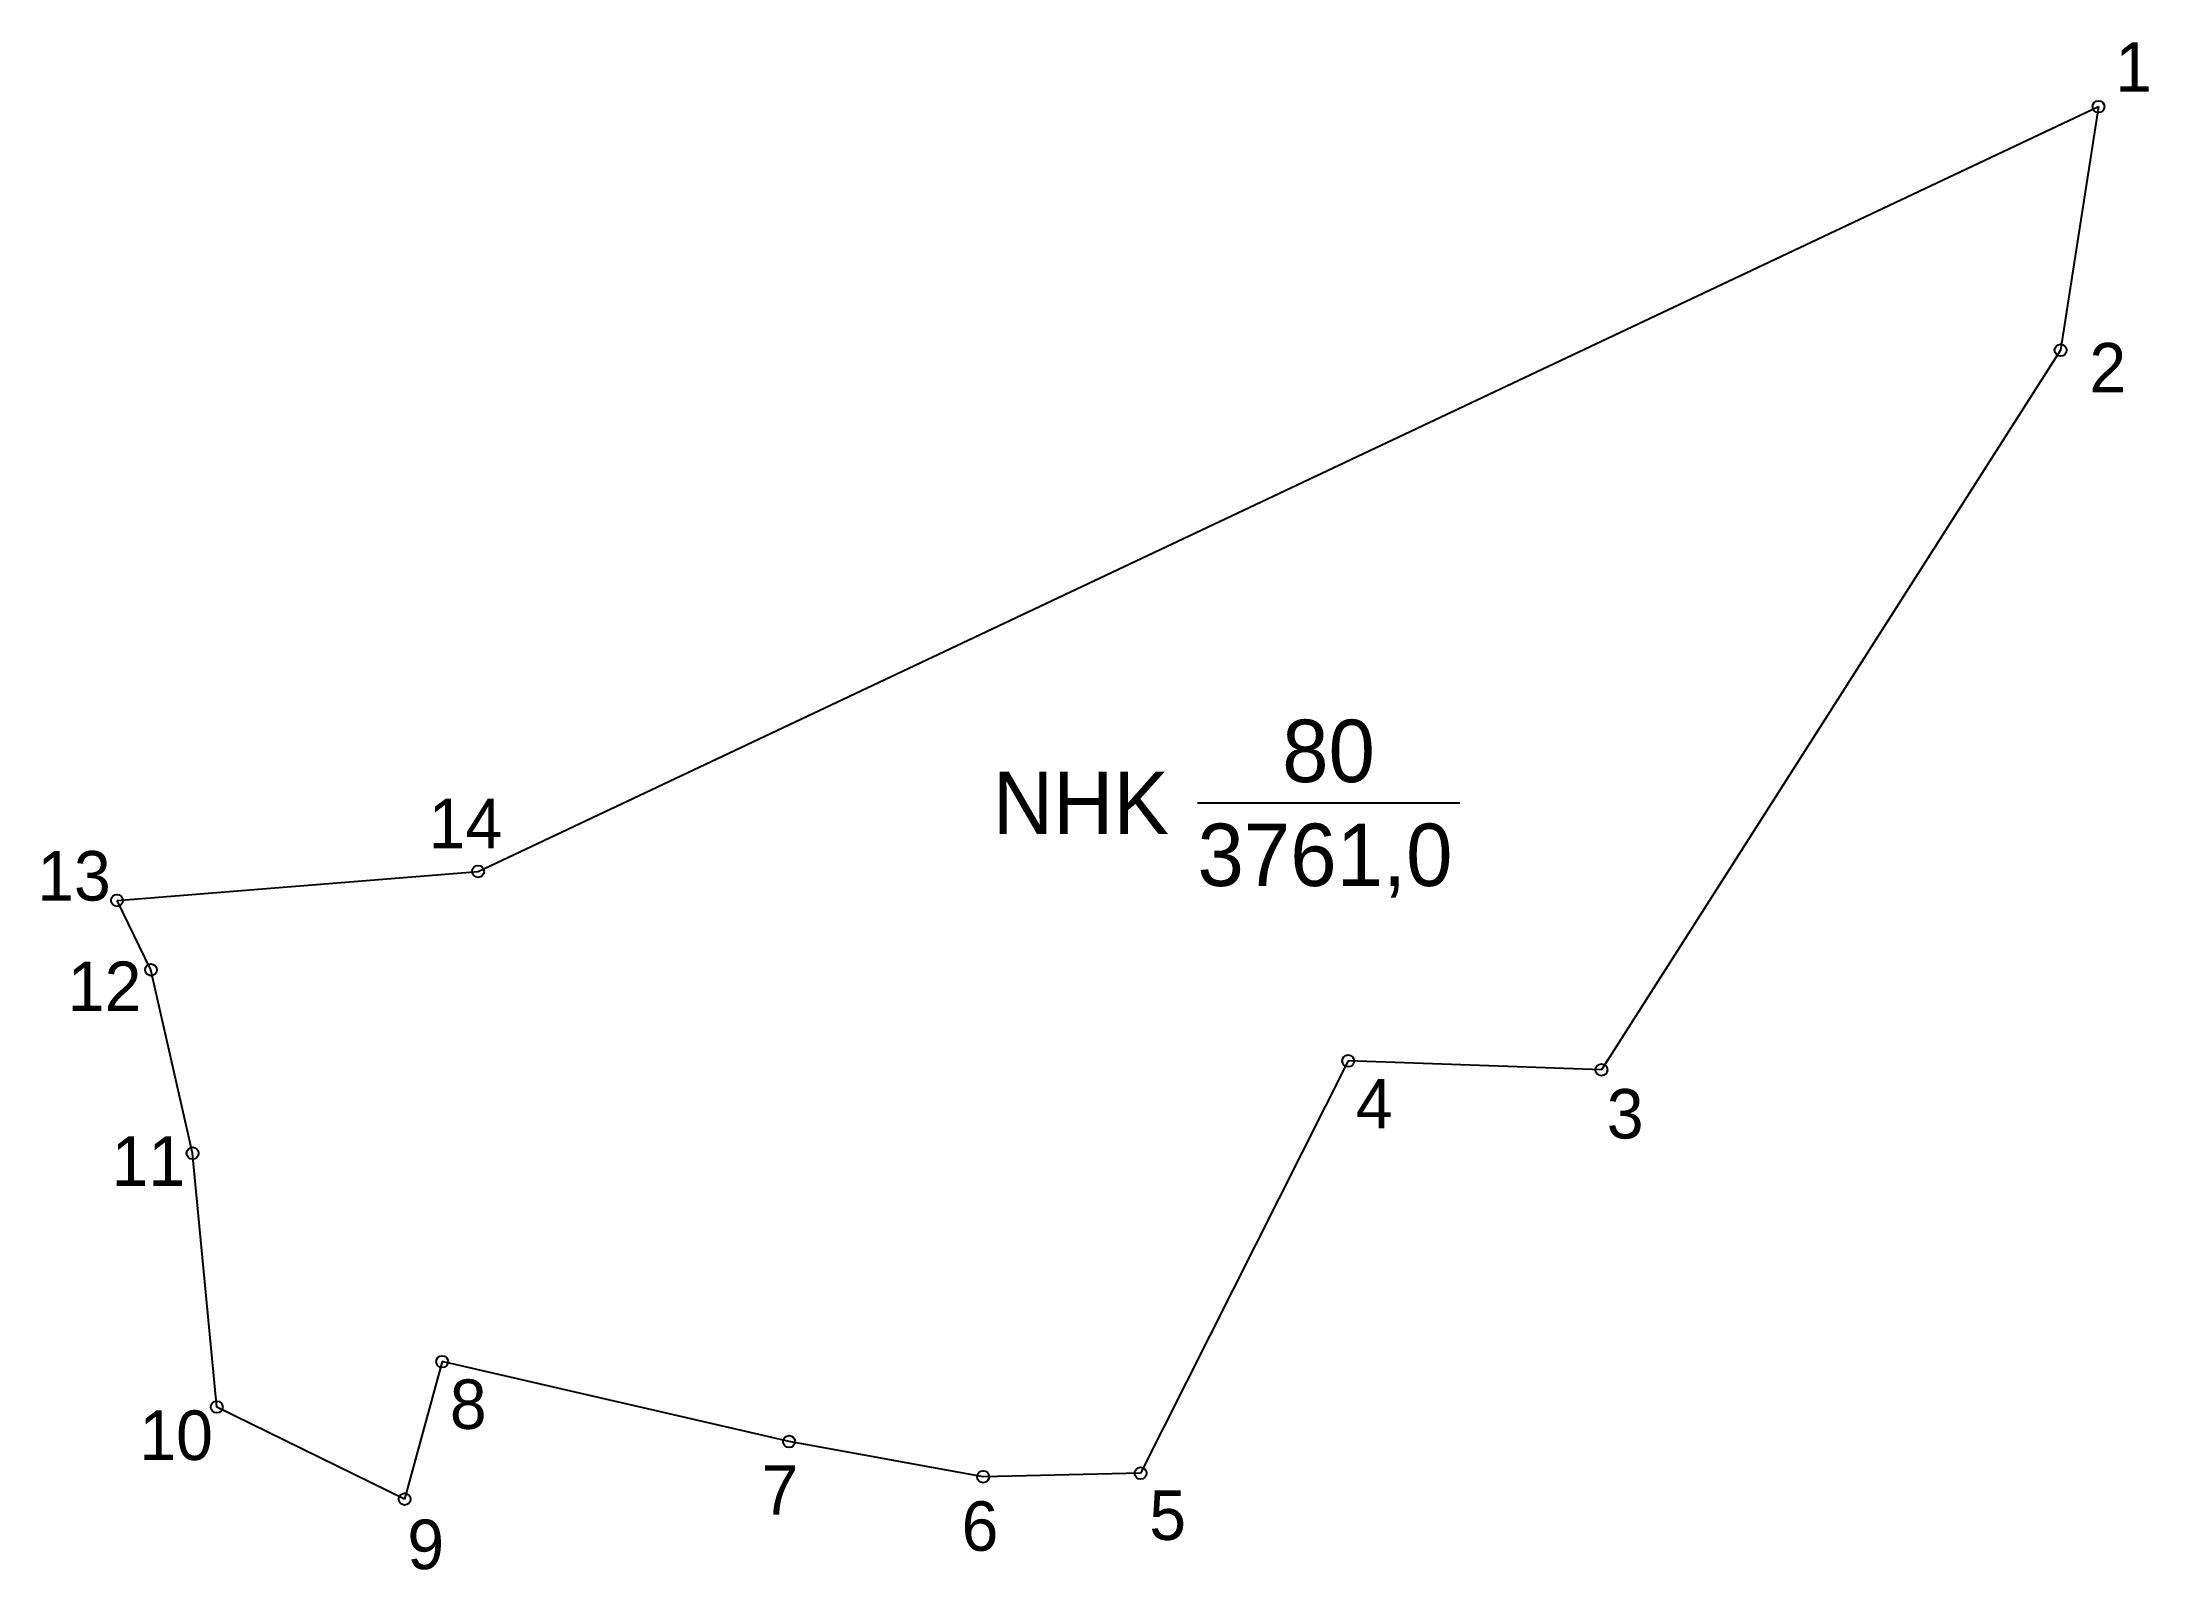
# Model space of a CAD drawing. Extents: x 546492 to 546611, y 1820740 to 1820826.
import ezdxf

# ---------------------------------------------------------------- set-up
doc = ezdxf.new("R2010")
doc.units = 0
for name, color, linetype in [('CanhThua', 7, 'Continuous'), ('MocDinhThua', 7, 'Continuous'), ('NhanDiaChinhThua', 7, 'Continuous'), ('SoHieuDinhThua', 7, 'Continuous')]:
    doc.layers.add(name, color=color, linetype=linetype)

msp = doc.modelspace()

# ---------------------------------------------------------------- linework, layer by layer
at = {"layer": 'CanhThua'}
for p, q in [((546516.83, 1820779.08), (546607.92, 1820822.06)), ((546607.92, 1820822.06), (546605.79, 1820808.37)), ((546605.79, 1820808.37), (546579.98, 1820767.93)), ((546496.53, 1820777.45), (546516.83, 1820779.08)), ((546498.44, 1820773.55), (546496.53, 1820777.45)), ((546500.78, 1820763.24), (546498.44, 1820773.55)), ((546565.74, 1820768.43), (546554.07, 1820745.26)), ((546579.98, 1820767.93), (546565.74, 1820768.43)), ((546502.14, 1820748.98), (546500.78, 1820763.24)), ((546514.81, 1820751.53), (546512.7, 1820743.8)), ((546534.31, 1820747.04), (546514.81, 1820751.53)), ((546512.7, 1820743.8), (546502.14, 1820748.98)), ((546545.22, 1820745.06), (546534.31, 1820747.04)), ((546554.07, 1820745.26), (546545.22, 1820745.06))]:
    msp.add_line(p, q, dxfattribs=at)
at = {"layer": 'MocDinhThua'}
for centre in [(546607.92, 1820822.06), (546605.79, 1820808.37), (546516.83, 1820779.08), (546496.53, 1820777.45), (546498.44, 1820773.55), (546565.74, 1820768.43), (546579.98, 1820767.93), (546500.78, 1820763.24), (546514.81, 1820751.53), (546502.14, 1820748.98), (546534.31, 1820747.04), (546554.07, 1820745.26), (546545.22, 1820745.06), (546512.7, 1820743.8)]:
    msp.add_circle(centre, 0.334, dxfattribs=at)
at = {"layer": 'NhanDiaChinhThua'}
msp.add_line((546557.27, 1820782.93), (546572.01, 1820782.93), dxfattribs=at)

# ---------------------------------------------------------------- texts
for s, p in [('80', (546562.03, 1820784.1)), ('NHK', (546545.77, 1820781.18)), ('3761,0', (546557.27, 1820778.26))]:
    msp.add_text(s, height=3.505, dxfattribs=at).set_placement(p)
at = {"layer": 'SoHieuDinhThua'}
for s, height, p in [('1', 2.78, (546608.86, 1820822.9)), ('2', 2.78, (546607.41, 1820806)), ('14', 2.785, (546514.04, 1820780.38)), ('13', 2.785, (546492.04, 1820777.44)), ('12', 2.785, (546493.76, 1820771.23)), ('4', 2.78, (546566.17, 1820764.64)), ('3', 2.78, (546580.28, 1820764.07)), ('11', 2.785, (546496.22, 1820761.41)), ('8', 2.78, (546515.24, 1820747.75)), ('10', 2.785, (546497.78, 1820746)), ('7', 2.78, (546532.76, 1820742.93)), ('5', 2.78, (546554.56, 1820741.51)), ('6', 2.78, (546544.01, 1820740.9)), ('9', 2.78, (546512.85, 1820739.87))]:
    msp.add_text(s, height=height, dxfattribs=at).set_placement(p)

doc.saveas('drawing.dxf')
